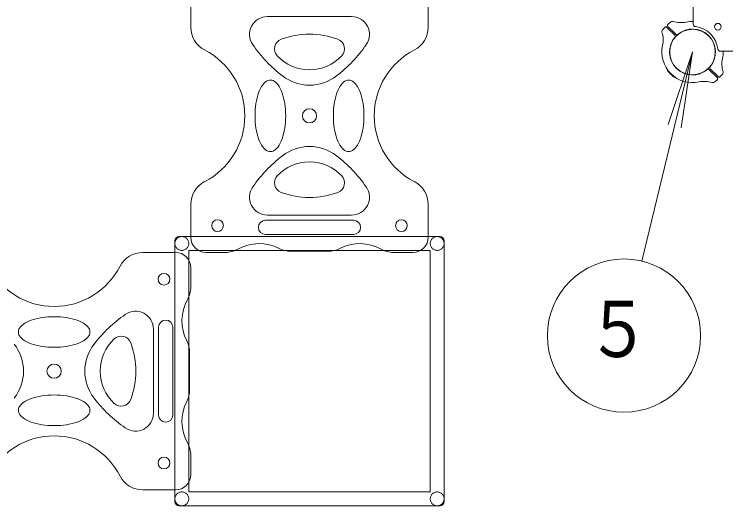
# Model space of a CAD drawing. Units: millimetres on the paper, scale 1:50. Extents: x 0 to 420, y -297 to 594.
# Drawn here: x 105.4 to 133.26, y 454.55 to 473.8 of the extents above; entities that cross this region are included whole.
import ezdxf
from ezdxf.enums import TextEntityAlignment as Align

# ---------------------------------------------------------------- set-up
doc = ezdxf.new("R2010")
doc.units = ezdxf.units.MM
doc.linetypes.add('USER1', pattern=[19.05, 12.7, -6.35])
doc.layers.add('DEFPOINTS_3', color=7, linetype='Continuous', lineweight=9)
doc.layers.add('LY_1', color=7, linetype='Continuous', lineweight=18)
doc.styles.add('ＭＳ ゴシック', font='')
doc.styles.get('ＭＳ ゴシック').set_extended_font_data('MS Gothic')

msp = doc.modelspace()

# ---------------------------------------------------------------- linework, layer by layer
at = {"layer": 'DEFPOINTS_3'}
msp.add_circle((131.961, 472.319), 0.891, dxfattribs=at)
at = {"layer": 'LY_1', "lineweight": 9}
for p, q in [((131.991, 479.819), (131.991, 473.411)), ((112.311, 474.569), (112.311, 473.287)), ((121.611, 474.569), (121.611, 473.287)), ((130.988, 473.394), (131.094, 473.493)), ((130.887, 473.293), (130.787, 473.186)), ((131.277, 472.961), (130.944, 473.294)), ((131.32, 473.003), (130.987, 473.336)), ((139.461, 472.349), (133.054, 472.349)), ((130.983, 471.624), (130.981, 471.622)), ((132.603, 471.635), (132.936, 471.302)), ((132.645, 471.677), (132.979, 471.344)), ((131.266, 471.341), (131.264, 471.339)), ((132.935, 471.244), (132.82, 471.137)), ((133.036, 471.345), (133.143, 471.46)), ((112.311, 465.069), (112.311, 466.351)), ((121.611, 465.069), (121.611, 466.351)), ((115.241, 465.729), (118.681, 465.729)), ((111.849, 465.091), (122.073, 465.091)), ((115.241, 465.169), (118.681, 465.169)), ((111.689, 454.707), (111.689, 464.931)), ((122.233, 464.931), (122.233, 454.707)), ((112.233, 464.547), (121.689, 464.547)), ((112.233, 455.091), (112.233, 464.547)), ((116.233, 464.514), (116.961, 464.514)), ((117.69, 464.514), (116.961, 464.514)), ((121.689, 464.547), (121.689, 455.091)), ((111.711, 464.469), (110.43, 464.469)), ((113.669, 464.469), (112.911, 464.469)), ((120.254, 464.469), (121.011, 464.469)), ((112.311, 463.112), (112.311, 463.869)), ((111.051, 458.099), (111.051, 461.539)), ((111.611, 458.099), (111.611, 461.539)), ((112.267, 460.547), (112.267, 459.819)), ((112.267, 459.091), (112.267, 459.819)), ((112.311, 456.526), (112.311, 455.769)), ((111.711, 455.169), (110.43, 455.169)), ((121.689, 455.091), (112.233, 455.091)), ((122.073, 454.547), (111.849, 454.547))]:
    msp.add_line(p, q, dxfattribs=at)
at = {"layer": 'LY_1'}
for p, q in [((118.608, 473.706), (115.315, 473.706)), ((129.982, 464.128), (131.961, 472.319)), ((131.961, 472.319), (131.005, 469.476)), ((131.961, 472.319), (131.514, 469.353)), ((115.376, 471.214), (115.324, 471.198)), ((115.428, 471.219), (115.376, 471.214)), ((115.48, 471.214), (115.428, 471.219)), ((115.532, 471.198), (115.48, 471.214)), ((118.443, 471.214), (118.391, 471.198)), ((118.495, 471.219), (118.443, 471.214)), ((118.547, 471.214), (118.495, 471.219)), ((118.599, 471.198), (118.547, 471.214)), ((115.084, 470.966), (115.042, 470.892)), ((115.128, 471.032), (115.084, 470.966)), ((115.174, 471.088), (115.128, 471.032)), ((115.223, 471.135), (115.174, 471.088)), ((115.273, 471.171), (115.223, 471.135)), ((115.324, 471.198), (115.273, 471.171)), ((115.583, 471.171), (115.532, 471.198)), ((115.633, 471.135), (115.583, 471.171)), ((115.682, 471.088), (115.633, 471.135)), ((115.728, 471.032), (115.682, 471.088)), ((115.772, 470.966), (115.728, 471.032)), ((115.814, 470.892), (115.772, 470.966)), ((118.151, 470.966), (118.109, 470.892)), ((118.195, 471.032), (118.151, 470.966)), ((118.241, 471.088), (118.195, 471.032)), ((118.29, 471.135), (118.241, 471.088)), ((118.34, 471.171), (118.29, 471.135)), ((118.391, 471.198), (118.34, 471.171)), ((118.65, 471.171), (118.599, 471.198)), ((118.7, 471.135), (118.65, 471.171)), ((118.748, 471.088), (118.7, 471.135)), ((118.795, 471.032), (118.748, 471.088)), ((118.839, 470.966), (118.795, 471.032)), ((118.88, 470.892), (118.839, 470.966)), ((114.968, 470.719), (114.937, 470.622)), ((115.004, 470.809), (114.968, 470.719)), ((115.042, 470.892), (115.004, 470.809)), ((115.852, 470.809), (115.814, 470.892)), ((115.888, 470.719), (115.852, 470.809)), ((115.92, 470.622), (115.888, 470.719)), ((118.035, 470.719), (118.003, 470.622)), ((118.071, 470.809), (118.035, 470.719)), ((118.109, 470.892), (118.071, 470.809)), ((118.919, 470.809), (118.88, 470.892)), ((118.954, 470.719), (118.919, 470.809)), ((118.986, 470.622), (118.954, 470.719)), ((114.884, 470.411), (114.864, 470.298)), ((114.908, 470.519), (114.884, 470.411)), ((114.937, 470.622), (114.908, 470.519)), ((115.948, 470.519), (115.92, 470.622)), ((115.972, 470.411), (115.948, 470.519)), ((115.992, 470.298), (115.972, 470.411)), ((117.951, 470.411), (117.931, 470.298)), ((117.975, 470.519), (117.951, 470.411)), ((118.003, 470.622), (117.975, 470.519)), ((119.014, 470.519), (118.986, 470.622)), ((119.039, 470.411), (119.014, 470.519)), ((119.059, 470.298), (119.039, 470.411)), ((114.848, 470.181), (114.837, 470.062)), ((114.864, 470.298), (114.848, 470.181)), ((116.008, 470.181), (115.992, 470.298)), ((116.019, 470.062), (116.008, 470.181)), ((117.915, 470.181), (117.904, 470.062)), ((117.931, 470.298), (117.915, 470.181)), ((119.074, 470.181), (119.059, 470.298)), ((119.086, 470.062), (119.074, 470.181)), ((114.83, 469.941), (114.828, 469.819)), ((114.828, 469.819), (114.83, 469.697)), ((114.837, 470.062), (114.83, 469.941)), ((116.026, 469.941), (116.019, 470.062)), ((116.028, 469.819), (116.026, 469.941)), ((116.026, 469.697), (116.028, 469.819)), ((117.897, 469.941), (117.895, 469.819)), ((117.895, 469.819), (117.897, 469.697)), ((117.904, 470.062), (117.897, 469.941)), ((119.093, 469.941), (119.086, 470.062)), ((119.095, 469.819), (119.093, 469.941)), ((119.093, 469.697), (119.095, 469.819)), ((114.83, 469.697), (114.837, 469.576)), ((114.837, 469.576), (114.848, 469.457)), ((116.008, 469.457), (116.019, 469.576)), ((116.019, 469.576), (116.026, 469.697)), ((117.897, 469.697), (117.904, 469.576)), ((117.904, 469.576), (117.915, 469.457)), ((119.074, 469.457), (119.086, 469.576)), ((119.086, 469.576), (119.093, 469.697)), ((114.848, 469.457), (114.864, 469.34)), ((114.864, 469.34), (114.884, 469.227)), ((115.972, 469.227), (115.992, 469.34)), ((115.992, 469.34), (116.008, 469.457)), ((117.915, 469.457), (117.931, 469.34)), ((117.931, 469.34), (117.951, 469.227)), ((119.039, 469.227), (119.059, 469.34)), ((119.059, 469.34), (119.074, 469.457)), ((114.884, 469.227), (114.908, 469.119)), ((114.908, 469.119), (114.937, 469.016)), ((114.937, 469.016), (114.968, 468.919)), ((115.888, 468.919), (115.92, 469.016)), ((115.92, 469.016), (115.948, 469.119)), ((115.948, 469.119), (115.972, 469.227)), ((117.951, 469.227), (117.975, 469.119)), ((117.975, 469.119), (118.003, 469.016)), ((118.003, 469.016), (118.035, 468.919)), ((118.954, 468.919), (118.986, 469.016)), ((118.986, 469.016), (119.014, 469.119)), ((119.014, 469.119), (119.039, 469.227)), ((114.968, 468.919), (115.004, 468.829)), ((115.004, 468.829), (115.042, 468.747)), ((115.042, 468.747), (115.084, 468.672)), ((115.772, 468.672), (115.814, 468.747)), ((115.814, 468.747), (115.852, 468.829)), ((115.852, 468.829), (115.888, 468.919)), ((118.035, 468.919), (118.071, 468.829)), ((118.071, 468.829), (118.109, 468.747)), ((118.109, 468.747), (118.151, 468.672)), ((118.839, 468.672), (118.88, 468.747)), ((118.88, 468.747), (118.919, 468.829)), ((118.919, 468.829), (118.954, 468.919)), ((115.084, 468.672), (115.128, 468.607)), ((115.128, 468.607), (115.174, 468.55)), ((115.174, 468.55), (115.223, 468.504)), ((115.223, 468.504), (115.273, 468.467)), ((115.273, 468.467), (115.324, 468.44)), ((115.324, 468.44), (115.376, 468.424)), ((115.376, 468.424), (115.428, 468.419)), ((115.428, 468.419), (115.48, 468.424)), ((115.48, 468.424), (115.532, 468.44)), ((115.532, 468.44), (115.583, 468.467)), ((115.583, 468.467), (115.633, 468.504)), ((115.633, 468.504), (115.682, 468.55)), ((115.682, 468.55), (115.728, 468.607)), ((115.728, 468.607), (115.772, 468.672)), ((118.151, 468.672), (118.195, 468.607)), ((118.195, 468.607), (118.241, 468.55)), ((118.241, 468.55), (118.29, 468.504)), ((118.29, 468.504), (118.34, 468.467)), ((118.34, 468.467), (118.391, 468.44)), ((118.391, 468.44), (118.443, 468.424)), ((118.443, 468.424), (118.495, 468.419)), ((118.495, 468.419), (118.547, 468.424)), ((118.547, 468.424), (118.599, 468.44)), ((118.599, 468.44), (118.65, 468.467)), ((118.65, 468.467), (118.7, 468.504)), ((118.7, 468.504), (118.748, 468.55)), ((118.748, 468.55), (118.795, 468.607)), ((118.795, 468.607), (118.839, 468.672)), ((118.608, 465.933), (115.315, 465.933)), ((105.889, 461.738), (105.815, 461.697)), ((105.971, 461.777), (105.889, 461.738)), ((106.062, 461.812), (105.971, 461.777)), ((106.158, 461.844), (106.062, 461.812)), ((106.261, 461.872), (106.158, 461.844)), ((106.37, 461.896), (106.261, 461.872)), ((106.483, 461.916), (106.37, 461.896)), ((106.599, 461.932), (106.483, 461.916)), ((106.718, 461.943), (106.599, 461.932)), ((106.839, 461.95), (106.718, 461.943)), ((106.961, 461.952), (106.839, 461.95)), ((107.083, 461.95), (106.961, 461.952)), ((107.205, 461.943), (107.083, 461.95)), ((107.324, 461.932), (107.205, 461.943)), ((107.44, 461.916), (107.324, 461.932)), ((107.553, 461.896), (107.44, 461.916)), ((107.661, 461.872), (107.553, 461.896)), ((107.764, 461.844), (107.661, 461.872)), ((107.861, 461.812), (107.764, 461.844)), ((107.951, 461.777), (107.861, 461.812)), ((108.034, 461.738), (107.951, 461.777)), ((108.108, 461.697), (108.034, 461.738)), ((105.583, 461.457), (105.567, 461.405)), ((105.609, 461.508), (105.583, 461.457)), ((105.646, 461.558), (105.609, 461.508)), ((105.693, 461.606), (105.646, 461.558)), ((105.749, 461.652), (105.693, 461.606)), ((105.815, 461.697), (105.749, 461.652)), ((108.174, 461.652), (108.108, 461.697)), ((108.23, 461.606), (108.174, 461.652)), ((108.277, 461.558), (108.23, 461.606)), ((108.314, 461.508), (108.277, 461.558)), ((108.34, 461.457), (108.314, 461.508)), ((108.356, 461.405), (108.34, 461.457)), ((110.848, 461.466), (110.848, 458.172)), ((105.567, 461.405), (105.561, 461.352)), ((105.561, 461.352), (105.567, 461.3)), ((105.567, 461.3), (105.583, 461.248)), ((105.583, 461.248), (105.609, 461.197)), ((105.609, 461.197), (105.646, 461.147)), ((108.277, 461.147), (108.314, 461.197)), ((108.314, 461.197), (108.34, 461.248)), ((108.34, 461.248), (108.356, 461.3)), ((108.361, 461.352), (108.356, 461.405)), ((108.356, 461.3), (108.361, 461.352)), ((105.646, 461.147), (105.693, 461.099)), ((105.693, 461.099), (105.749, 461.052)), ((105.749, 461.052), (105.815, 461.008)), ((105.815, 461.008), (105.889, 460.967)), ((105.889, 460.967), (105.971, 460.928)), ((105.971, 460.928), (106.062, 460.893)), ((106.062, 460.893), (106.158, 460.861)), ((107.764, 460.861), (107.861, 460.893)), ((107.861, 460.893), (107.951, 460.928)), ((107.951, 460.928), (108.034, 460.967)), ((108.034, 460.967), (108.108, 461.008)), ((108.108, 461.008), (108.174, 461.052)), ((108.174, 461.052), (108.23, 461.099)), ((108.23, 461.099), (108.277, 461.147)), ((106.158, 460.861), (106.261, 460.833)), ((106.261, 460.833), (106.37, 460.809)), ((106.37, 460.809), (106.483, 460.789)), ((106.483, 460.789), (106.599, 460.773)), ((106.599, 460.773), (106.718, 460.762)), ((106.718, 460.762), (106.839, 460.755)), ((106.839, 460.755), (106.961, 460.752)), ((106.961, 460.752), (107.083, 460.755)), ((107.083, 460.755), (107.205, 460.762)), ((107.205, 460.762), (107.324, 460.773)), ((107.324, 460.773), (107.44, 460.789)), ((107.44, 460.789), (107.553, 460.809)), ((107.553, 460.809), (107.661, 460.833)), ((107.661, 460.833), (107.764, 460.861)), ((105.889, 458.671), (105.815, 458.63)), ((105.971, 458.71), (105.889, 458.671)), ((106.062, 458.745), (105.971, 458.71)), ((106.158, 458.777), (106.062, 458.745)), ((106.261, 458.805), (106.158, 458.777)), ((106.37, 458.829), (106.261, 458.805)), ((106.483, 458.849), (106.37, 458.829)), ((106.599, 458.865), (106.483, 458.849)), ((106.718, 458.877), (106.599, 458.865)), ((106.839, 458.883), (106.718, 458.877)), ((106.961, 458.886), (106.839, 458.883)), ((107.083, 458.883), (106.961, 458.886)), ((107.205, 458.877), (107.083, 458.883)), ((107.324, 458.865), (107.205, 458.877)), ((107.44, 458.849), (107.324, 458.865)), ((107.553, 458.829), (107.44, 458.849)), ((107.661, 458.805), (107.553, 458.829)), ((107.764, 458.777), (107.661, 458.805)), ((107.861, 458.745), (107.764, 458.777)), ((107.951, 458.71), (107.861, 458.745)), ((108.034, 458.671), (107.951, 458.71)), ((108.108, 458.63), (108.034, 458.671)), ((105.583, 458.39), (105.567, 458.338)), ((105.609, 458.441), (105.583, 458.39)), ((105.646, 458.491), (105.609, 458.441)), ((105.693, 458.539), (105.646, 458.491)), ((105.749, 458.586), (105.693, 458.539)), ((105.815, 458.63), (105.749, 458.586)), ((108.174, 458.586), (108.108, 458.63)), ((108.23, 458.539), (108.174, 458.586)), ((108.277, 458.491), (108.23, 458.539)), ((108.314, 458.441), (108.277, 458.491)), ((108.34, 458.39), (108.314, 458.441)), ((108.356, 458.338), (108.34, 458.39)), ((105.567, 458.338), (105.561, 458.286)), ((105.561, 458.286), (105.567, 458.233)), ((105.567, 458.233), (105.583, 458.181)), ((105.583, 458.181), (105.609, 458.13)), ((105.609, 458.13), (105.646, 458.08)), ((108.277, 458.08), (108.314, 458.13)), ((108.314, 458.13), (108.34, 458.181)), ((108.34, 458.181), (108.356, 458.233)), ((108.361, 458.286), (108.356, 458.338)), ((108.356, 458.233), (108.361, 458.286)), ((105.646, 458.08), (105.693, 458.032)), ((105.693, 458.032), (105.749, 457.986)), ((105.749, 457.986), (105.815, 457.942)), ((105.815, 457.942), (105.889, 457.9)), ((105.889, 457.9), (105.971, 457.861)), ((105.971, 457.861), (106.062, 457.826)), ((106.062, 457.826), (106.158, 457.794)), ((107.764, 457.794), (107.861, 457.826)), ((107.861, 457.826), (107.951, 457.861)), ((107.951, 457.861), (108.034, 457.9)), ((108.034, 457.9), (108.108, 457.942)), ((108.108, 457.942), (108.174, 457.986)), ((108.174, 457.986), (108.23, 458.032)), ((108.23, 458.032), (108.277, 458.08)), ((106.158, 457.794), (106.261, 457.766)), ((106.261, 457.766), (106.37, 457.742)), ((106.37, 457.742), (106.483, 457.722)), ((106.483, 457.722), (106.599, 457.706)), ((106.599, 457.706), (106.718, 457.695)), ((106.718, 457.695), (106.839, 457.688)), ((106.839, 457.688), (106.961, 457.686)), ((106.961, 457.686), (107.083, 457.688)), ((107.083, 457.688), (107.205, 457.695)), ((107.205, 457.695), (107.324, 457.706)), ((107.324, 457.706), (107.44, 457.722)), ((107.44, 457.722), (107.553, 457.742)), ((107.553, 457.742), (107.661, 457.766)), ((107.661, 457.766), (107.764, 457.794))]:
    msp.add_line(p, q, dxfattribs=at)
at = {"layer": 'LY_1', "lineweight": 9}
for centre, radius in [((132.951, 473.309), 0.13), ((116.961, 469.819), 0.28), ((113.361, 465.519), 0.23), ((120.561, 465.519), 0.23), ((111.261, 463.419), 0.23), ((106.961, 459.819), 0.28), ((111.261, 456.219), 0.23)]:
    msp.add_circle(centre, radius, dxfattribs=at)
at = {"layer": 'LY_1', "linetype": 'USER1'}
for centre in [(111.961, 464.819), (121.961, 464.819), (111.961, 454.819), (121.961, 454.819)]:
    msp.add_circle(centre, 0.272, dxfattribs=at)
at = {"layer": 'LY_1'}
msp.add_circle((129.277, 461.212), 3, dxfattribs=at)
for centre, radius, start, end in [((115.315, 473.006), 0.7, 90, 214.8447), ((118.608, 473.006), 0.7, 325.1553, 90), ((116.961, 469.845), 3.174, 69.4705, 110.5295), ((119.336, 475.805), 5.6, 214.8447, 232.1654), ((115.989, 472.443), 0.4, 110.5295, 222.9182), ((114.587, 475.805), 5.6, 307.8346, 325.1553), ((117.934, 472.443), 0.4, 317.0818, 69.4705), ((116.961, 473.347), 1.728, 222.9182, 317.0818), ((116.961, 472.747), 1.728, 232.1654, 307.8346), ((116.961, 466.891), 1.728, 52.1654, 127.8346), ((119.336, 463.833), 5.6, 127.8346, 145.1553), ((114.587, 463.833), 5.6, 34.8447, 52.1654), ((116.961, 466.291), 1.728, 42.9182, 137.0818), ((115.989, 467.195), 0.4, 137.0818, 249.4705), ((117.934, 467.195), 0.4, 290.5295, 42.9182), ((115.315, 466.633), 0.7, 145.1553, 270), ((118.608, 466.633), 0.7, 270, 34.8447), ((116.961, 469.793), 3.174, 249.4705, 290.5295), ((112.948, 457.444), 5.6, 124.8447, 142.1654), ((110.148, 461.466), 0.7, 0, 124.8447), ((109.585, 460.792), 0.4, 20.5295, 132.9182), ((110.49, 459.819), 1.728, 132.9182, 227.0818), ((106.987, 459.819), 3.174, 339.4705, 20.5295), ((104.033, 459.819), 1.728, 322.1654, 37.8346), ((109.89, 459.819), 1.728, 142.1654, 217.8346), ((112.948, 462.194), 5.6, 217.8346, 235.1553), ((109.585, 458.846), 0.4, 227.0818, 339.4705), ((110.148, 458.172), 0.7, 235.1553, 0)]:
    msp.add_arc(centre, radius, start, end, dxfattribs=at)
at = {"layer": 'LY_1', "lineweight": 9}
for centre, radius, start, end in [((131.162, 473.42), 0.1, 72.4588, 133), ((131.494, 474.469), 1, 252.4588, 282.2728), ((131.961, 472.319), 1.2, 88.5675, 102.2728), ((113.311, 473.287), 1, 180, 242.7883), ((120.611, 473.287), 1, 297.2117, 0), ((130.861, 473.118), 0.1, 137, 197.5412), ((130.916, 473.266), 0.04, 45, 137), ((131.015, 473.365), 0.04, 133, 225), ((131.961, 472.319), 0.9, 45, 130.7293), ((132.091, 473.411), 0.1, 180, 263.2128), ((131.961, 472.319), 1, 6.7872, 83.2128), ((129.812, 472.787), 1, 347.7272, 17.5412), ((131.961, 472.319), 0.9, 139.2707, 225), ((131.249, 472.932), 0.04, 319.2707, 45), ((131.348, 473.031), 0.04, 225, 310.7293), ((131.961, 472.319), 0.9, 319.2707, 45), ((111.528, 469.819), 2.9, 297.2117, 62.7883), ((122.395, 469.819), 2.9, 117.2117, 242.7883), ((131.961, 472.319), 1.2, 167.7272, 225), ((133.054, 472.449), 0.1, 186.7872, 270), ((131.961, 472.319), 1.2, 347.7272, 1.4325), ((134.111, 471.851), 1, 167.7272, 197.5412), ((130.995, 471.607), 0.02, 135, 216.3731), ((131.961, 472.319), 1.22, 216.3731, 225), ((131.961, 472.319), 0.9, 225, 310.7293), ((132.575, 471.607), 0.04, 45, 130.7293), ((132.674, 471.706), 0.04, 139.2707, 225), ((133.062, 471.52), 0.1, 317, 17.5412), ((131.961, 472.319), 1.22, 225, 233.6269), ((131.961, 472.319), 1.2, 225, 282.2728), ((131.25, 471.353), 0.02, 233.6269, 315), ((132.908, 471.274), 0.04, 313, 45), ((133.007, 471.373), 0.04, 225, 317), ((132.429, 470.169), 1, 72.4588, 102.2728), ((132.761, 471.218), 0.1, 252.4588, 313), ((113.311, 466.351), 1, 117.2117, 180), ((120.611, 466.351), 1, 0, 62.7883), ((115.241, 465.449), 0.28, 90, 270), ((118.681, 465.449), 0.28, 270, 90), ((111.849, 464.931), 0.16, 90, 180), ((112.911, 465.069), 0.6, 180, 270), ((121.011, 465.069), 0.6, 270, 0), ((122.073, 464.931), 0.16, 0, 90), ((114.993, 463.1), 1.714, 62.8071, 119.1962), ((118.93, 463.1), 1.714, 60.8038, 117.1929), ((113.669, 465.469), 1, 270, 299.1962), ((116.233, 465.514), 1, 242.8071, 270), ((117.69, 465.514), 1, 270, 297.1929), ((120.254, 465.469), 1, 240.8038, 270), ((110.43, 463.469), 1, 90, 152.7883), ((111.711, 463.869), 0.6, 0, 90), ((106.961, 465.252), 2.9, 207.2117, 332.7883), ((111.311, 463.112), 1, 330.8038, 0), ((113.681, 461.788), 1.714, 150.8038, 207.1929), ((111.331, 461.539), 0.28, 0, 180), ((111.267, 460.547), 1, 0, 27.1929), ((111.267, 459.091), 1, 332.8071, 0), ((113.681, 457.85), 1.714, 152.8071, 209.1962), ((111.331, 458.099), 0.28, 180, 0), ((106.961, 454.386), 2.9, 27.2117, 152.7883), ((111.311, 456.526), 1, 0, 29.1962), ((110.43, 456.169), 1, 207.2117, 270), ((111.711, 455.769), 0.6, 270, 0), ((111.849, 454.707), 0.16, 180, 270), ((122.073, 454.707), 0.16, 270, 0)]:
    msp.add_arc(centre, radius, start, end, dxfattribs=at)

# ---------------------------------------------------------------- texts
at = {"layer": 'LY_1', "style": 'ＭＳ ゴシック', "width": 0.85}
msp.add_text('５', height=2.199, dxfattribs=at).set_placement((127.777, 459.712), align=Align.BOTTOM_LEFT)

doc.saveas('drawing.dxf')
